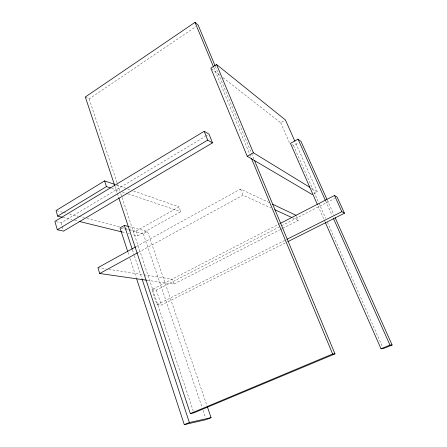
<?xml version="1.0" encoding="UTF-8"?>
<svg xmlns="http://www.w3.org/2000/svg" width="447" height="447" viewBox="0 0 447 447"><rect width="100%" height="100%" fill="white"/><g stroke="black" fill="none" stroke-linecap="round" stroke-linejoin="round"><path stroke-width="0.34" stroke-dasharray="2.23 1.68" d="M85.327 96.971L89.137 98.927L195.853 26.669M56.126 221.684L61.099 222.852L204.849 136.665M205.447 136.307L208.442 134.508M222.93 77.616L280.671 122.724L285.437 119.964M128.635 229.155L136.033 231.049L179.023 206.866L180.778 211.694L137.62 235.792L132.2 234.463M291.986 144.521L293.511 145.638L298.127 143.051M129.312 230.272L143.303 233.82L147.516 231.468L207 405.747M136.324 246.515L240.536 189.053L268.915 202.474M138.302 252.426L243.006 195.199L270.932 207.967M314.04 193.741L317.415 191.975L295.059 141.632M285.309 242.911L161.356 305.083L157.009 304.714L151.969 289.583L277.576 224.819M278.068 224.567L280.051 223.545M151.969 289.583L156.338 290.114L280.839 226.16M281.459 225.841L334.73 198.479M147.063 280.275L173.816 284.102L279.66 229.948M280.28 229.629L282.135 228.68M282.755 228.361L298.227 220.444L296.523 216.443M157.009 304.714L286.454 239.553M97.932 267.686L106.174 268.965M108.923 269.39L143.269 274.721M143.956 274.827L172.123 279.196L173.816 284.102M63.1 217.482L71.906 219.645M74.615 220.31L78.678 221.31M122.042 231.965L125.428 232.798M128.138 233.463L129.49 233.792M120.656 228.071L124.652 229.087M125.316 229.255L128.647 230.099M56.702 210.733L62.753 212.286M63.429 212.454L66.787 213.314M69.475 214.007L78.219 216.242M78.89 216.415L84.265 217.79M86.958 218.482L119.897 226.914M122.584 227.601L123.931 227.948M124.601 228.121L127.965 228.981M128.999 226.618L147.516 231.468M111.722 188.36L119.612 191.025M122.243 191.919L127.507 193.696M128.166 193.914L180.778 211.694M116.455 185.03L126.993 188.707M127.652 188.936L130.943 190.087M133.58 191.009L179.023 206.866M292.517 217.834L298.227 220.444M311.486 188.349L317.415 191.975M211.386 68.598L220.181 75.47M327.204 199.96L333.753 214.588M325.639 200.982L331.903 215.013M293.511 145.638L318.627 202.446M318.912 203.083L325.684 218.404M327.377 222.237L382.414 346.704M318.018 205.899L323.924 219.293M324.204 219.93L325.047 221.841M280.671 122.724L289.924 143.722M215.325 66.363L251.275 152.74M251.544 153.382L253.957 159.182M213.711 67.43L249.515 153.729M249.784 154.371L251.119 157.59M240.536 189.053L243.006 195.199M143.303 233.82L202.178 407.72M203.072 410.363L205.536 417.638M156.338 290.114L161.356 305.083M136.033 231.049L137.62 235.792M89.137 98.927L119.846 190.986M120.729 193.635L121.835 196.948M122.053 197.608L193.853 412.86M114.985 186.388L117.181 193.015M117.405 193.674L118.5 196.987M132.441 249.879L134.189 255.176M134.407 255.835L141.822 278.33M127.998 252.415L129.082 255.729M129.948 258.377L136.229 277.587M61.099 222.852L62.038 226.026M62.222 226.663L63.351 230.473"/><path stroke-width="0.67" d="M215.057 65.715L198.161 25.105L195.004 22.35L85.327 96.971L114.767 185.728M294.774 140.995L285.437 119.964L216.538 64.502L210.833 68.167L247.225 156.277L312.352 194.629M114.477 184.337L104.598 180.89L56.031 210.559L57.68 216.147L62.418 217.315M57.68 216.147L106.459 186.583L110.403 187.919M204.195 131.301L54.88 221.394L57.322 229.752L63.535 231.105L212.493 142.867L209.04 134.15L204.195 131.301L207.671 140.123L212.493 142.867M57.322 229.752L207.671 140.123M128.339 226.445L124.372 225.4L119.992 227.903L127.786 251.75M247.225 156.277L253.382 152.768L309.71 187.259M326.919 199.323L301.01 141.436L298.032 139.14L290.461 143.403L317.454 204.625M135.715 246.856L97.932 267.686L99.726 273.508L146.376 280.18M99.726 273.508L137.687 252.762M280.671 223.221L334.501 195.468L337.206 197.205L344.481 213.23L287.795 241.659M287.075 239.24L341.843 211.671L344.481 213.23M118.723 197.647L190.338 413.576L332.618 354.013L334.976 353.856L254.494 160.473M334.976 353.856L193.853 412.86L190.338 413.576M136.665 278.911L184.298 424.65L189.377 422.555L211.057 417.632L207.453 407.066M211.057 417.632L206.207 419.621L184.298 424.65M325.327 222.477L381.006 348.744L389.968 345.073L392.12 344.995L335.177 217.767M392.12 344.995L383.258 348.615L381.006 348.744M79.359 221.477L122.042 231.965M274.743 209.71L291.88 217.544M272.698 204.268L296.031 215.303M334.501 195.468L341.843 211.671M298.032 139.14L325.36 200.345M333.328 218.197L389.968 345.073M216.538 64.502L253.382 152.768M195.004 22.35L213.442 66.787M251.387 158.232L332.618 354.013M124.372 225.4L132.223 249.219M142.04 278.989L189.377 422.555M104.598 180.89L106.459 186.583"/></g></svg>
